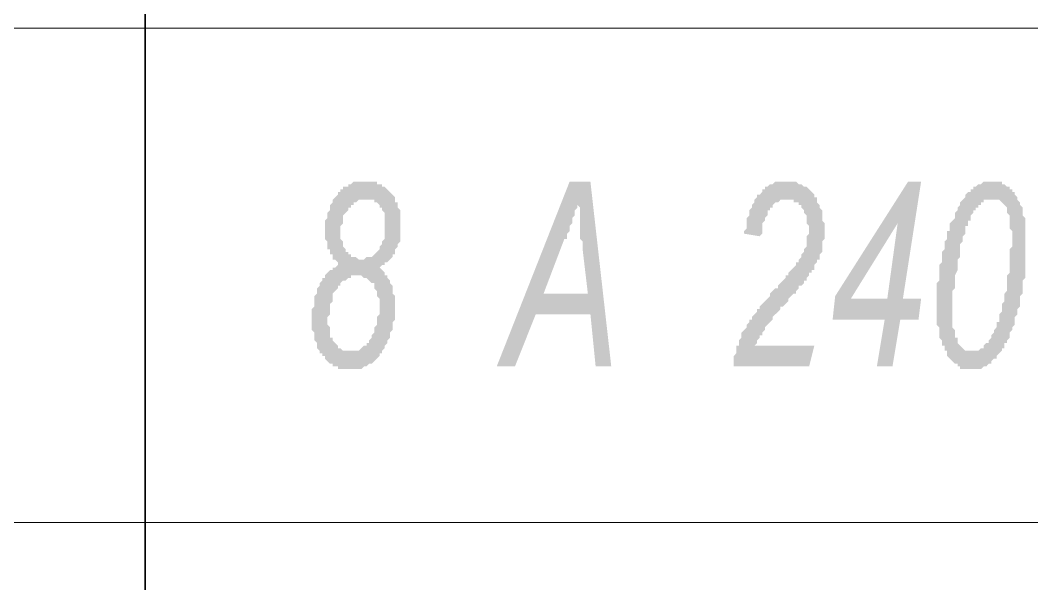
# Model space of a CAD drawing. Header units: millimetres. Extents: x 1372 to 666090, y 1285 to 31551.
# Drawn here: x 530264 to 531885, y 24894 to 25797 of the extents above; entities that cross this region are included whole.
import ezdxf

# ---------------------------------------------------------------- set-up
doc = ezdxf.new("R2010")
doc.units = ezdxf.units.MM
doc.layers.add('PDF _0', color=7, linetype='Continuous')
doc.layers.add('PDF _75-АЗ Штамп', color=7, linetype='Continuous')

msp = doc.modelspace()

# ---------------------------------------------------------------- hatches: boundary and pattern name
at = {"layer": 'PDF _75-АЗ Штамп', "transparency": 33554559}
h = msp.add_hatch(color=256, dxfattribs=at)
h.paths.add_polyline_path([(530777.5, 25405.2), (530773.3, 25405.2), (530773.3, 25409.4), (530769.2, 25413.6), (530765, 25413.6), (530765, 25417.7), (530765, 25421.9), (530760.8, 25421.9), (530760.8, 25426.1), (530760.8, 25430.2), (530756.6, 25430.2), (530756.6, 25434.4), (530756.6, 25438.6), (530756.6, 25442.8), (530752.5, 25446.9), (530752.5, 25451.1), (530752.5, 25455.3), (530752.5, 25459.4), (530752.5, 25463.6), (530752.5, 25467.8), (530752.5, 25472), (530752.5, 25476.1), (530756.6, 25480.3), (530756.6, 25480.3), (530756.6, 25484.5), (530756.6, 25488.6), (530760.8, 25492.8), (530760.8, 25497), (530760.8, 25501.2), (530765, 25505.3), (530765, 25505.3), (530765, 25509.5), (530769.2, 25513.7), (530769.2, 25513.7), (530773.3, 25517.8), (530773.3, 25522), (530777.5, 25522), (530777.5, 25526.2), (530781.7, 25526.2), (530781.7, 25530.4), (530785.8, 25530.4), (530790, 25530.4), (530790, 25534.5), (530794.2, 25534.5), (530794.2, 25534.5), (530798.4, 25538.7), (530802.5, 25538.7), (530802.5, 25538.7), (530806.7, 25538.7), (530810.9, 25538.7), (530815, 25538.7), (530815, 25538.7), (530819.2, 25538.7), (530823.4, 25538.7), (530827.6, 25538.7), (530827.6, 25538.7), (530831.7, 25538.7), (530835.9, 25538.7), (530835.9, 25534.5), (530840.1, 25534.5), (530844.2, 25534.5), (530844.2, 25530.4), (530848.4, 25530.4), (530848.4, 25530.4), (530852.6, 25526.2), (530852.6, 25526.2), (530856.8, 25522), (530856.8, 25522), (530860.9, 25517.8), (530860.9, 25517.8), (530865.1, 25513.7), (530865.1, 25509.5), (530865.1, 25505.3), (530869.3, 25505.3), (530869.3, 25501.2), (530869.3, 25497), (530873.4, 25492.8), (530873.4, 25488.6), (530873.4, 25484.5), (530873.4, 25480.3), (530873.4, 25476.1), (530873.4, 25472), (530873.4, 25467.8), (530873.4, 25467.8), (530873.4, 25463.6), (530873.4, 25459.4), (530873.4, 25455.3), (530873.4, 25451.1), (530873.4, 25446.9), (530873.4, 25442.8), (530869.3, 25438.6), (530869.3, 25434.4), (530869.3, 25434.4), (530865.1, 25430.2), (530865.1, 25430.2), (530865.1, 25426.1), (530865.1, 25421.9), (530860.9, 25421.9), (530860.9, 25417.7), (530856.8, 25413.6), (530856.8, 25413.6), (530852.6, 25409.4), (530848.4, 25409.4), (530848.4, 25405.2), (530844.2, 25405.2), (530840.1, 25401), (530840.1, 25401), (530844.2, 25396.9), (530844.2, 25396.9), (530848.4, 25392.7), (530848.4, 25388.5), (530852.6, 25388.5), (530852.6, 25384.4), (530856.8, 25380.2), (530856.8, 25380.2), (530856.8, 25376), (530860.9, 25371.9), (530860.9, 25371.9), (530860.9, 25367.7), (530860.9, 25363.5), (530860.9, 25359.3), (530865.1, 25355.2), (530865.1, 25351), (530865.1, 25346.8), (530865.1, 25342.7), (530865.1, 25338.5), (530865.1, 25334.3), (530865.1, 25330.1), (530865.1, 25326), (530865.1, 25321.8), (530865.1, 25317.6), (530860.9, 25313.5), (530860.9, 25309.3), (530860.9, 25305.1), (530860.9, 25305.1), (530860.9, 25300.9), (530856.8, 25296.8), (530856.8, 25292.6), (530856.8, 25288.4), (530852.6, 25284.3), (530852.6, 25280.1), (530852.6, 25280.1), (530848.4, 25275.9), (530848.4, 25271.7), (530844.2, 25267.6), (530844.2, 25267.6), (530844.2, 25263.4), (530840.1, 25263.4), (530840.1, 25259.2), (530835.9, 25255.1), (530835.9, 25255.1), (530831.7, 25250.9), (530831.7, 25250.9), (530827.6, 25246.7), (530823.4, 25246.7), (530823.4, 25246.7), (530819.2, 25242.5), (530819.2, 25242.5), (530815, 25242.5), (530810.9, 25238.4), (530810.9, 25238.4), (530806.7, 25238.4), (530802.5, 25238.4), (530802.5, 25238.4), (530798.4, 25238.4), (530794.2, 25238.4), (530794.2, 25238.4), (530790, 25238.4), (530785.8, 25238.4), (530781.7, 25238.4), (530781.7, 25238.4), (530777.5, 25238.4), (530773.3, 25238.4), (530773.3, 25242.5), (530769.2, 25242.5), (530765, 25242.5), (530765, 25246.7), (530760.8, 25246.7), (530760.8, 25246.7), (530756.6, 25250.9), (530756.6, 25250.9), (530752.5, 25255.1), (530752.5, 25259.2), (530748.3, 25259.2), (530748.3, 25263.4), (530744.1, 25263.4), (530744.1, 25267.6), (530740, 25271.7), (530740, 25275.9), (530740, 25280.1), (530740, 25280.1), (530735.8, 25284.3), (530735.8, 25288.4), (530735.8, 25292.6), (530735.8, 25296.8), (530731.6, 25300.9), (530731.6, 25305.1), (530731.6, 25309.3), (530731.6, 25313.5), (530731.6, 25317.6), (530731.6, 25321.8), (530731.6, 25326), (530731.6, 25330.1), (530731.6, 25334.3), (530735.8, 25338.5), (530735.8, 25342.7), (530735.8, 25346.8), (530735.8, 25351), (530735.8, 25355.2), (530740, 25359.3), (530740, 25359.3), (530740, 25363.5), (530740, 25367.7), (530744.1, 25371.9), (530744.1, 25371.9), (530744.1, 25376), (530748.3, 25380.2), (530748.3, 25384.4), (530752.5, 25384.4), (530752.5, 25388.5), (530756.6, 25392.7), (530756.6, 25392.7), (530760.8, 25396.9), (530765, 25396.9), (530765, 25401), (530769.2, 25401), (530769.2, 25401), (530773.3, 25405.2), (530777.5, 25405.2)], flags=0)
h.paths.add_polyline_path([(530777.5, 25459.4), (530777.5, 25451.1), (530777.5, 25446.9), (530777.5, 25446.9), (530781.7, 25442.8), (530781.7, 25438.6), (530781.7, 25434.4), (530785.8, 25430.2), (530785.8, 25426.1), (530785.8, 25426.1), (530790, 25426.1), (530790, 25421.9), (530794.2, 25421.9), (530794.2, 25417.7), (530798.4, 25417.7), (530802.5, 25417.7), (530802.5, 25417.7), (530806.7, 25413.6), (530810.9, 25413.6), (530810.9, 25413.6), (530815, 25413.6), (530815, 25413.6), (530819.2, 25417.7), (530823.4, 25417.7), (530823.4, 25417.7), (530827.6, 25417.7), (530831.7, 25421.9), (530831.7, 25421.9), (530835.9, 25426.1), (530835.9, 25426.1), (530840.1, 25430.2), (530840.1, 25430.2), (530840.1, 25434.4), (530844.2, 25438.6), (530844.2, 25438.6), (530844.2, 25442.8), (530848.4, 25446.9), (530848.4, 25451.1), (530848.4, 25455.3), (530848.4, 25459.4), (530848.4, 25463.6), (530848.4, 25467.8), (530848.4, 25467.8), (530848.4, 25472), (530848.4, 25476.1), (530848.4, 25480.3), (530848.4, 25484.5), (530848.4, 25488.6), (530844.2, 25492.8), (530844.2, 25492.8), (530844.2, 25497), (530840.1, 25497), (530840.1, 25501.2), (530835.9, 25505.3), (530835.9, 25505.3), (530831.7, 25505.3), (530831.7, 25509.5), (530827.6, 25509.5), (530823.4, 25509.5), (530823.4, 25509.5), (530819.2, 25509.5), (530819.2, 25509.5), (530815, 25509.5), (530810.9, 25509.5), (530810.9, 25509.5), (530806.7, 25509.5), (530802.5, 25505.3), (530802.5, 25505.3), (530798.4, 25505.3), (530798.4, 25501.2), (530794.2, 25501.2), (530794.2, 25497), (530790, 25497), (530790, 25492.8), (530785.8, 25488.6), (530785.8, 25488.6), (530781.7, 25484.5), (530781.7, 25484.5), (530781.7, 25480.3), (530781.7, 25476.1), (530781.7, 25472), (530777.5, 25467.8), (530777.5, 25463.6), (530777.5, 25459.4), (530777.5, 25459.4)], flags=0)
h.paths.add_polyline_path([(530756.6, 25313.5), (530756.6, 25309.3), (530760.8, 25305.1), (530760.8, 25300.9), (530760.8, 25296.8), (530760.8, 25292.6), (530760.8, 25292.6), (530760.8, 25288.4), (530765, 25288.4), (530765, 25284.3), (530769.2, 25280.1), (530769.2, 25280.1), (530773.3, 25275.9), (530773.3, 25271.7), (530773.3, 25271.7), (530777.5, 25271.7), (530781.7, 25267.6), (530781.7, 25267.6), (530785.8, 25267.6), (530790, 25267.6), (530790, 25267.6), (530794.2, 25267.6), (530794.2, 25267.6), (530798.4, 25267.6), (530798.4, 25267.6), (530802.5, 25267.6), (530806.7, 25267.6), (530806.7, 25267.6), (530810.9, 25271.7), (530810.9, 25271.7), (530815, 25275.9), (530819.2, 25275.9), (530819.2, 25280.1), (530823.4, 25280.1), (530823.4, 25284.3), (530827.6, 25288.4), (530827.6, 25292.6), (530827.6, 25292.6), (530831.7, 25296.8), (530831.7, 25300.9), (530831.7, 25305.1), (530835.9, 25309.3), (530835.9, 25313.5), (530835.9, 25317.6), (530835.9, 25321.8), (530835.9, 25321.8), (530840.1, 25326), (530840.1, 25330.1), (530840.1, 25334.3), (530840.1, 25338.5), (530840.1, 25342.7), (530840.1, 25346.8), (530840.1, 25351), (530835.9, 25355.2), (530835.9, 25359.3), (530835.9, 25359.3), (530835.9, 25363.5), (530831.7, 25367.7), (530831.7, 25371.9), (530831.7, 25376), (530827.6, 25376), (530827.6, 25376), (530823.4, 25380.2), (530823.4, 25380.2), (530819.2, 25384.4), (530819.2, 25384.4), (530815, 25384.4), (530810.9, 25388.5), (530810.9, 25388.5), (530806.7, 25388.5), (530802.5, 25388.5), (530802.5, 25388.5), (530798.4, 25388.5), (530794.2, 25388.5), (530794.2, 25384.4), (530790, 25384.4), (530790, 25384.4), (530785.8, 25380.2), (530781.7, 25380.2), (530781.7, 25380.2), (530777.5, 25376), (530777.5, 25371.9), (530773.3, 25371.9), (530773.3, 25367.7), (530773.3, 25367.7), (530769.2, 25363.5), (530769.2, 25363.5), (530765, 25359.3), (530765, 25355.2), (530765, 25351), (530765, 25346.8), (530760.8, 25342.7), (530760.8, 25342.7), (530760.8, 25338.5), (530760.8, 25334.3), (530760.8, 25330.1), (530760.8, 25326), (530756.6, 25321.8), (530756.6, 25317.6), (530756.6, 25313.5)], flags=0)
h = msp.add_hatch(color=256, dxfattribs=at)
h.paths.add_polyline_path([(531027.8, 25242.5), (531144.6, 25538.7), (531177.9, 25538.7), (531211.3, 25242.5), (531186.3, 25242.5), (531177.9, 25326), (531090.3, 25326), (531057, 25242.5)], flags=0)
h.paths.add_polyline_path([(531102.9, 25359.3), (531173.8, 25359.3), (531165.4, 25430.2), (531165.4, 25438.6), (531165.4, 25442.8), (531161.3, 25446.9), (531161.3, 25451.1), (531161.3, 25455.3), (531161.3, 25459.4), (531161.3, 25463.6), (531161.3, 25467.8), (531161.3, 25472), (531161.3, 25476.1), (531161.3, 25480.3), (531161.3, 25484.5), (531161.3, 25488.6), (531161.3, 25492.8), (531161.3, 25497), (531157.1, 25501.2), (531157.1, 25501.2), (531157.1, 25505.3), (531157.1, 25501.2), (531157.1, 25501.2), (531157.1, 25497), (531152.9, 25492.8), (531152.9, 25488.6), (531152.9, 25484.5), (531152.9, 25484.5), (531148.7, 25480.3), (531148.7, 25476.1), (531148.7, 25472), (531144.6, 25467.8), (531144.6, 25463.6), (531144.6, 25459.4), (531140.4, 25455.3), (531140.4, 25451.1), (531140.4, 25446.9), (531136.2, 25446.9)], flags=0)
msp.add_hatch(color=256, dxfattribs=at).paths.add_polyline_path([(531407.4, 25242.5), (531407.4, 25246.7), (531407.4, 25250.9), (531407.4, 25255.1), (531407.4, 25259.2), (531411.5, 25263.4), (531411.5, 25267.6), (531411.5, 25271.7), (531411.5, 25275.9), (531415.7, 25275.9), (531415.7, 25280.1), (531415.7, 25284.3), (531415.7, 25284.3), (531419.9, 25288.4), (531419.9, 25292.6), (531419.9, 25296.8), (531424, 25300.9), (531424, 25300.9), (531428.2, 25305.1), (531428.2, 25309.3), (531432.4, 25313.5), (531432.4, 25317.6), (531436.5, 25317.6), (531436.5, 25321.8), (531436.5, 25321.8), (531436.5, 25321.8), (531440.7, 25326), (531440.7, 25326), (531444.9, 25330.1), (531444.9, 25330.1), (531444.9, 25334.3), (531449.1, 25334.3), (531449.1, 25338.5), (531453.2, 25342.7), (531453.2, 25342.7), (531457.4, 25346.8), (531461.6, 25351), (531461.6, 25351), (531465.7, 25355.2), (531465.7, 25359.3), (531469.9, 25363.5), (531474.1, 25367.7), (531478.3, 25367.7), (531478.3, 25371.9), (531482.4, 25376), (531482.4, 25376), (531486.6, 25380.2), (531490.8, 25384.4), (531490.8, 25388.5), (531494.9, 25388.5), (531494.9, 25392.7), (531499.1, 25396.9), (531499.1, 25396.9), (531503.3, 25401), (531503.3, 25401), (531507.5, 25405.2), (531507.5, 25405.2), (531507.5, 25409.4), (531511.6, 25409.4), (531511.6, 25413.6), (531515.8, 25417.7), (531515.8, 25421.9), (531520, 25426.1), (531520, 25430.2), (531520, 25430.2), (531524.1, 25434.4), (531524.1, 25438.6), (531524.1, 25438.6), (531524.1, 25442.8), (531524.1, 25446.9), (531524.1, 25451.1), (531528.3, 25455.3), (531528.3, 25459.4), (531528.3, 25459.4), (531528.3, 25463.6), (531528.3, 25467.8), (531524.1, 25472), (531524.1, 25476.1), (531524.1, 25480.3), (531524.1, 25484.5), (531520, 25488.6), (531520, 25492.8), (531520, 25492.8), (531515.8, 25497), (531515.8, 25501.2), (531511.6, 25501.2), (531511.6, 25505.3), (531507.5, 25505.3), (531503.3, 25505.3), (531503.3, 25509.5), (531499.1, 25509.5), (531494.9, 25509.5), (531494.9, 25509.5), (531490.8, 25509.5), (531490.8, 25509.5), (531486.6, 25509.5), (531482.4, 25509.5), (531482.4, 25509.5), (531478.3, 25505.3), (531474.1, 25505.3), (531474.1, 25505.3), (531469.9, 25501.2), (531469.9, 25497), (531465.7, 25497), (531465.7, 25492.8), (531461.6, 25492.8), (531461.6, 25488.6), (531461.6, 25484.5), (531457.4, 25480.3), (531457.4, 25480.3), (531457.4, 25476.1), (531453.2, 25472), (531453.2, 25467.8), (531453.2, 25463.6), (531453.2, 25459.4), (531453.2, 25455.3), (531449.1, 25451.1), (531424, 25455.3), (531424, 25459.4), (531428.2, 25463.6), (531428.2, 25467.8), (531428.2, 25472), (531428.2, 25476.1), (531428.2, 25480.3), (531432.4, 25484.5), (531432.4, 25488.6), (531432.4, 25492.8), (531432.4, 25492.8), (531436.5, 25497), (531436.5, 25501.2), (531440.7, 25505.3), (531440.7, 25505.3), (531440.7, 25509.5), (531444.9, 25513.7), (531444.9, 25517.8), (531449.1, 25517.8), (531449.1, 25517.8), (531453.2, 25522), (531453.2, 25526.2), (531457.4, 25526.2), (531457.4, 25530.4), (531461.6, 25530.4), (531461.6, 25530.4), (531465.7, 25534.5), (531469.9, 25534.5), (531469.9, 25534.5), (531474.1, 25538.7), (531478.3, 25538.7), (531478.3, 25538.7), (531482.4, 25538.7), (531486.6, 25538.7), (531486.6, 25538.7), (531490.8, 25538.7), (531494.9, 25538.7), (531499.1, 25538.7), (531499.1, 25538.7), (531503.3, 25538.7), (531507.5, 25538.7), (531507.5, 25538.7), (531511.6, 25534.5), (531515.8, 25534.5), (531515.8, 25534.5), (531520, 25530.4), (531524.1, 25530.4), (531524.1, 25530.4), (531528.3, 25526.2), (531528.3, 25526.2), (531532.5, 25522), (531532.5, 25522), (531536.7, 25517.8), (531536.7, 25513.7), (531540.8, 25513.7), (531540.8, 25509.5), (531540.8, 25505.3), (531545, 25501.2), (531545, 25501.2), (531545, 25497), (531549.2, 25492.8), (531549.2, 25488.6), (531549.2, 25484.5), (531549.2, 25480.3), (531549.2, 25476.1), (531553.3, 25472), (531553.3, 25467.8), (531553.3, 25463.6), (531553.3, 25459.4), (531553.3, 25459.4), (531553.3, 25455.3), (531553.3, 25451.1), (531553.3, 25446.9), (531553.3, 25446.9), (531549.2, 25442.8), (531549.2, 25438.6), (531549.2, 25434.4), (531549.2, 25430.2), (531549.2, 25426.1), (531545, 25421.9), (531545, 25417.7), (531545, 25413.6), (531540.8, 25413.6), (531540.8, 25409.4), (531536.7, 25405.2), (531536.7, 25405.2), (531536.7, 25401), (531536.7, 25401), (531536.7, 25396.9), (531532.5, 25396.9), (531532.5, 25396.9), (531532.5, 25392.7), (531528.3, 25392.7), (531528.3, 25388.5), (531528.3, 25388.5), (531524.1, 25384.4), (531524.1, 25380.2), (531520, 25380.2), (531520, 25376), (531515.8, 25371.9), (531511.6, 25371.9), (531511.6, 25367.7), (531507.5, 25363.5), (531507.5, 25359.3), (531503.3, 25359.3), (531499.1, 25355.2), (531494.9, 25351), (531494.9, 25346.8), (531490.8, 25342.7), (531486.6, 25338.5), (531482.4, 25338.5), (531482.4, 25334.3), (531478.3, 25330.1), (531474.1, 25326), (531474.1, 25326), (531469.9, 25321.8), (531469.9, 25317.6), (531465.7, 25313.5), (531465.7, 25313.5), (531461.6, 25309.3), (531461.6, 25309.3), (531457.4, 25305.1), (531457.4, 25305.1), (531457.4, 25300.9), (531453.2, 25296.8), (531453.2, 25292.6), (531449.1, 25292.6), (531449.1, 25288.4), (531444.9, 25284.3), (531444.9, 25280.1), (531444.9, 25280.1), (531440.7, 25275.9), (531536.7, 25275.9), (531528.3, 25242.5)])
h = msp.add_hatch(color=256, dxfattribs=at)
h.paths.add_polyline_path([(531636.8, 25242.5), (531649.3, 25317.6), (531565.9, 25317.6), (531570, 25355.2), (531686.8, 25538.7), (531707.7, 25538.7), (531678.5, 25351), (531707.7, 25351), (531703.5, 25317.6), (531674.3, 25317.6), (531661.8, 25242.5)], flags=0)
h.paths.add_polyline_path([(531653.5, 25351), (531670.1, 25472), (531595.1, 25351)], flags=0)
h = msp.add_hatch(color=256, dxfattribs=at)
h.paths.add_polyline_path([(531732.7, 25338.5), (531732.7, 25342.7), (531732.7, 25346.8), (531732.7, 25351), (531732.7, 25355.2), (531732.7, 25359.3), (531732.7, 25363.5), (531732.7, 25367.7), (531732.7, 25371.9), (531732.7, 25376), (531736.9, 25380.2), (531736.9, 25384.4), (531736.9, 25388.5), (531736.9, 25392.7), (531736.9, 25396.9), (531736.9, 25401), (531736.9, 25405.2), (531741, 25409.4), (531741, 25413.6), (531741, 25417.7), (531741, 25421.9), (531741, 25426.1), (531745.2, 25430.2), (531745.2, 25434.4), (531745.2, 25438.6), (531745.2, 25442.8), (531749.4, 25446.9), (531749.4, 25451.1), (531749.4, 25455.3), (531749.4, 25459.4), (531753.6, 25459.4), (531753.6, 25463.6), (531753.6, 25467.8), (531753.6, 25472), (531757.7, 25476.1), (531757.7, 25476.1), (531757.7, 25476.1), (531761.9, 25480.3), (531761.9, 25484.5), (531761.9, 25488.6), (531766.1, 25492.8), (531766.1, 25497), (531770.2, 25501.2), (531770.2, 25501.2), (531770.2, 25505.3), (531774.4, 25509.5), (531774.4, 25509.5), (531778.6, 25513.7), (531778.6, 25513.7), (531778.6, 25517.8), (531782.8, 25522), (531786.9, 25522), (531786.9, 25526.2), (531791.1, 25526.2), (531791.1, 25530.4), (531795.3, 25530.4), (531799.4, 25534.5), (531799.4, 25534.5), (531799.4, 25534.5), (531803.6, 25534.5), (531807.8, 25538.7), (531807.8, 25538.7), (531812, 25538.7), (531816.1, 25538.7), (531816.1, 25538.7), (531820.3, 25538.7), (531824.5, 25538.7), (531828.6, 25538.7), (531828.6, 25538.7), (531832.8, 25538.7), (531837, 25538.7), (531837, 25534.5), (531841.2, 25534.5), (531841.2, 25534.5), (531845.3, 25530.4), (531849.5, 25530.4), (531849.5, 25526.2), (531853.7, 25526.2), (531853.7, 25522), (531857.8, 25522), (531857.8, 25517.8), (531862, 25513.7), (531862, 25513.7), (531862, 25509.5), (531866.2, 25505.3), (531866.2, 25501.2), (531866.2, 25501.2), (531870.4, 25497), (531870.4, 25492.8), (531870.4, 25488.6), (531870.4, 25484.5), (531874.5, 25480.3), (531874.5, 25480.3), (531874.5, 25476.1), (531874.5, 25472), (531874.5, 25467.8), (531874.5, 25463.6), (531874.5, 25455.3), (531874.5, 25451.1), (531874.5, 25446.9), (531874.5, 25442.8), (531874.5, 25442.8), (531874.5, 25438.6), (531874.5, 25434.4), (531874.5, 25430.2), (531874.5, 25426.1), (531874.5, 25421.9), (531874.5, 25417.7), (531874.5, 25413.6), (531874.5, 25409.4), (531874.5, 25405.2), (531874.5, 25401), (531874.5, 25396.9), (531874.5, 25392.7), (531874.5, 25388.5), (531874.5, 25384.4), (531870.4, 25380.2), (531870.4, 25376), (531870.4, 25371.9), (531870.4, 25367.7), (531870.4, 25363.5), (531870.4, 25359.3), (531866.2, 25355.2), (531866.2, 25351), (531866.2, 25346.8), (531866.2, 25342.7), (531866.2, 25342.7), (531866.2, 25338.5), (531862, 25334.3), (531862, 25330.1), (531862, 25326), (531857.8, 25321.8), (531857.8, 25317.6), (531857.8, 25313.5), (531857.8, 25309.3), (531853.7, 25305.1), (531853.7, 25300.9), (531853.7, 25300.9), (531849.5, 25296.8), (531849.5, 25292.6), (531849.5, 25288.4), (531845.3, 25284.3), (531845.3, 25280.1), (531841.2, 25280.1), (531841.2, 25275.9), (531841.2, 25271.7), (531837, 25271.7), (531837, 25267.6), (531832.8, 25263.4), (531832.8, 25263.4), (531828.6, 25259.2), (531828.6, 25259.2), (531828.6, 25255.1), (531824.5, 25255.1), (531820.3, 25250.9), (531820.3, 25246.7), (531816.1, 25246.7), (531816.1, 25246.7), (531812, 25242.5), (531807.8, 25242.5), (531807.8, 25242.5), (531803.6, 25238.4), (531799.4, 25238.4), (531799.4, 25238.4), (531795.3, 25238.4), (531791.1, 25238.4), (531791.1, 25238.4), (531786.9, 25238.4), (531786.9, 25238.4), (531782.8, 25238.4), (531778.6, 25238.4), (531778.6, 25238.4), (531774.4, 25238.4), (531770.2, 25238.4), (531770.2, 25242.5), (531766.1, 25242.5), (531766.1, 25246.7), (531761.9, 25246.7), (531757.7, 25250.9), (531757.7, 25250.9), (531753.6, 25255.1), (531753.6, 25255.1), (531749.4, 25259.2), (531749.4, 25263.4), (531749.4, 25267.6), (531745.2, 25267.6), (531745.2, 25271.7), (531745.2, 25275.9), (531741, 25275.9), (531741, 25280.1), (531741, 25284.3), (531736.9, 25288.4), (531736.9, 25292.6), (531736.9, 25296.8), (531736.9, 25296.8), (531736.9, 25300.9), (531736.9, 25305.1), (531732.7, 25309.3), (531732.7, 25313.5), (531732.7, 25321.8), (531732.7, 25326), (531732.7, 25330.1), (531732.7, 25334.3), (531732.7, 25338.5), (531732.7, 25338.5)], flags=0)
h.paths.add_polyline_path([(531757.7, 25330.1), (531757.7, 25326), (531757.7, 25321.8), (531757.7, 25313.5), (531757.7, 25309.3), (531757.7, 25305.1), (531757.7, 25305.1), (531761.9, 25300.9), (531761.9, 25296.8), (531761.9, 25292.6), (531761.9, 25288.4), (531766.1, 25288.4), (531766.1, 25284.3), (531766.1, 25280.1), (531770.2, 25275.9), (531770.2, 25275.9), (531774.4, 25271.7), (531774.4, 25271.7), (531778.6, 25267.6), (531778.6, 25267.6), (531782.8, 25267.6), (531786.9, 25267.6), (531786.9, 25267.6), (531791.1, 25267.6), (531791.1, 25267.6), (531795.3, 25267.6), (531799.4, 25267.6), (531799.4, 25267.6), (531803.6, 25271.7), (531803.6, 25271.7), (531807.8, 25271.7), (531807.8, 25275.9), (531812, 25280.1), (531816.1, 25280.1), (531816.1, 25284.3), (531816.1, 25284.3), (531820.3, 25288.4), (531820.3, 25288.4), (531820.3, 25292.6), (531824.5, 25296.8), (531824.5, 25296.8), (531824.5, 25300.9), (531828.6, 25305.1), (531828.6, 25309.3), (531828.6, 25313.5), (531832.8, 25313.5), (531832.8, 25317.6), (531832.8, 25321.8), (531832.8, 25326), (531837, 25330.1), (531837, 25334.3), (531837, 25338.5), (531837, 25342.7), (531841.2, 25346.8), (531841.2, 25351), (531841.2, 25355.2), (531841.2, 25359.3), (531845.3, 25363.5), (531845.3, 25367.7), (531845.3, 25376), (531845.3, 25380.2), (531845.3, 25384.4), (531845.3, 25388.5), (531849.5, 25392.7), (531849.5, 25396.9), (531849.5, 25401), (531849.5, 25405.2), (531849.5, 25409.4), (531849.5, 25413.6), (531849.5, 25417.7), (531849.5, 25421.9), (531849.5, 25426.1), (531849.5, 25430.2), (531853.7, 25434.4), (531853.7, 25438.6), (531853.7, 25438.6), (531853.7, 25442.8), (531853.7, 25446.9), (531853.7, 25451.1), (531853.7, 25455.3), (531853.7, 25459.4), (531849.5, 25463.6), (531849.5, 25467.8), (531849.5, 25472), (531849.5, 25476.1), (531849.5, 25480.3), (531849.5, 25484.5), (531845.3, 25488.6), (531845.3, 25492.8), (531845.3, 25492.8), (531845.3, 25497), (531841.2, 25501.2), (531841.2, 25501.2), (531837, 25505.3), (531837, 25505.3), (531832.8, 25509.5), (531828.6, 25509.5), (531828.6, 25509.5), (531824.5, 25509.5), (531820.3, 25509.5), (531820.3, 25509.5), (531816.1, 25509.5), (531816.1, 25509.5), (531812, 25509.5), (531807.8, 25509.5), (531807.8, 25505.3), (531803.6, 25505.3), (531803.6, 25501.2), (531799.4, 25501.2), (531799.4, 25497), (531795.3, 25497), (531795.3, 25492.8), (531791.1, 25492.8), (531791.1, 25488.6), (531786.9, 25484.5), (531786.9, 25480.3), (531786.9, 25476.1), (531782.8, 25476.1), (531782.8, 25472), (531782.8, 25467.8), (531778.6, 25467.8), (531778.6, 25463.6), (531778.6, 25459.4), (531778.6, 25455.3), (531774.4, 25451.1), (531774.4, 25446.9), (531774.4, 25446.9), (531774.4, 25442.8), (531770.2, 25438.6), (531770.2, 25434.4), (531770.2, 25430.2), (531770.2, 25426.1), (531770.2, 25417.7), (531766.1, 25413.6), (531766.1, 25409.4), (531766.1, 25405.2), (531766.1, 25401), (531766.1, 25396.9), (531761.9, 25388.5), (531761.9, 25384.4), (531761.9, 25380.2), (531761.9, 25376), (531761.9, 25371.9), (531761.9, 25367.7), (531757.7, 25363.5), (531757.7, 25359.3), (531757.7, 25355.2), (531757.7, 25351), (531757.7, 25346.8), (531757.7, 25342.7), (531757.7, 25338.5), (531757.7, 25338.5), (531757.7, 25334.3), (531757.7, 25330.1), (531757.7, 25330.1)], flags=0)

# ---------------------------------------------------------------- linework, layer by layer
at = {"layer": 'PDF _0', "lineweight": 35}
msp.add_lwpolyline([(530464.7, 28854.8), (530464.7, 22614.7)], dxfattribs=at)
at = {"layer": 'PDF _0', "lineweight": 18}
for points in [[(541355.6, 25784.8), (523040, 25784.8)], [(541355.6, 24992.3), (523040, 24992.3)]]:
    msp.add_lwpolyline(points, close=True, dxfattribs=at)

doc.saveas('drawing.dxf')
